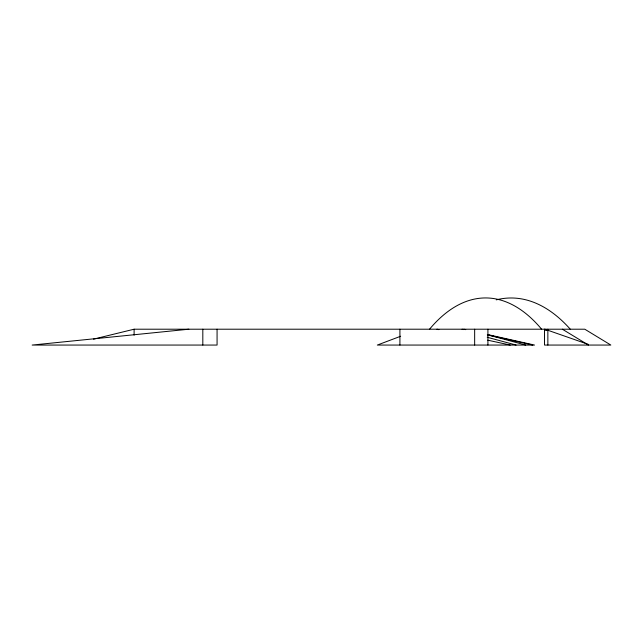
<?xml version="1.0" encoding="UTF-8"?>
<svg xmlns="http://www.w3.org/2000/svg" width="643" height="643" viewBox="0 0 643 643"><rect width="100%" height="100%" fill="white"/><g stroke="black" fill="none" stroke-linecap="round" stroke-linejoin="round"><path stroke-width="0.96" d="M400.645 336.249L377.328 345.058L534.51 345.058L488.021 334.633M93.516 339.142L134.106 329.208L584.784 329.208L610.85 345.058L544.517 345.058L544.517 329.208M188.849 329.208L32.15 345.058L217.069 345.058L217.069 329.208M544.517 330.269L547.86 330.269M436.959 329.208L438.912 329.634M487.78 340.195L510.253 345.058M463.804 329.208L465.741 329.642M462.044 329.208L463.707 329.586M487.33 334.874L532.742 345.058M488.182 334.923L525.669 345.058M487.241 337.262L516.08 345.058M544.838 329.208L588.425 344.415L588.425 345.058L562.36 329.208M547.86 329.208L547.86 345.058M487.916 329.208L487.916 345.058M474.655 329.208L474.655 345.058M399.914 329.208L399.914 345.058M202.818 329.208L202.818 345.058M134.106 329.208L134.106 335.156M429.54 329.208A245.972 114.848 90 0 1 541.615 329.208M496.243 299.855A272.68 127.322 -90 0 1 570.285 329.208"/></g></svg>
